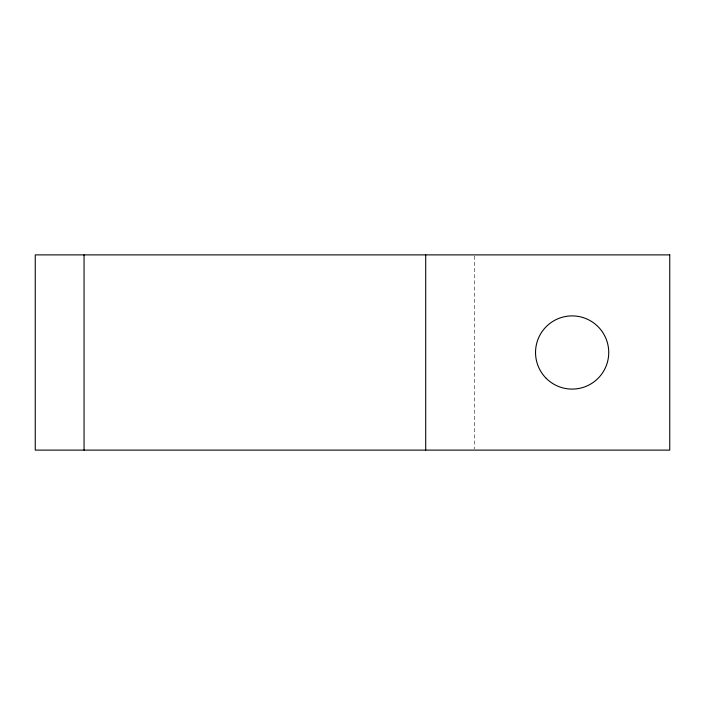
<?xml version="1.0" encoding="UTF-8"?>
<svg xmlns="http://www.w3.org/2000/svg" width="705" height="705" viewBox="0 0 705 705"><rect width="100%" height="100%" fill="white"/><g stroke="black" fill="none" stroke-linecap="round" stroke-linejoin="round"><path stroke-width="0.53" stroke-dasharray="3.52 2.64" d="M474.518 255.986L474.518 449.014"/><path stroke-width="1.06" d="M425.714 254.884L425.714 450.116M84.054 254.884L84.054 450.116M669.75 254.884L35.25 254.884L35.25 450.116L669.75 450.116L669.75 254.884M546.252 378.382A36.607 36.607 0 0 0 607.49 361.973A36.607 36.607 0 0 0 562.66 317.144A36.607 36.607 0 0 0 546.252 378.382"/></g></svg>
